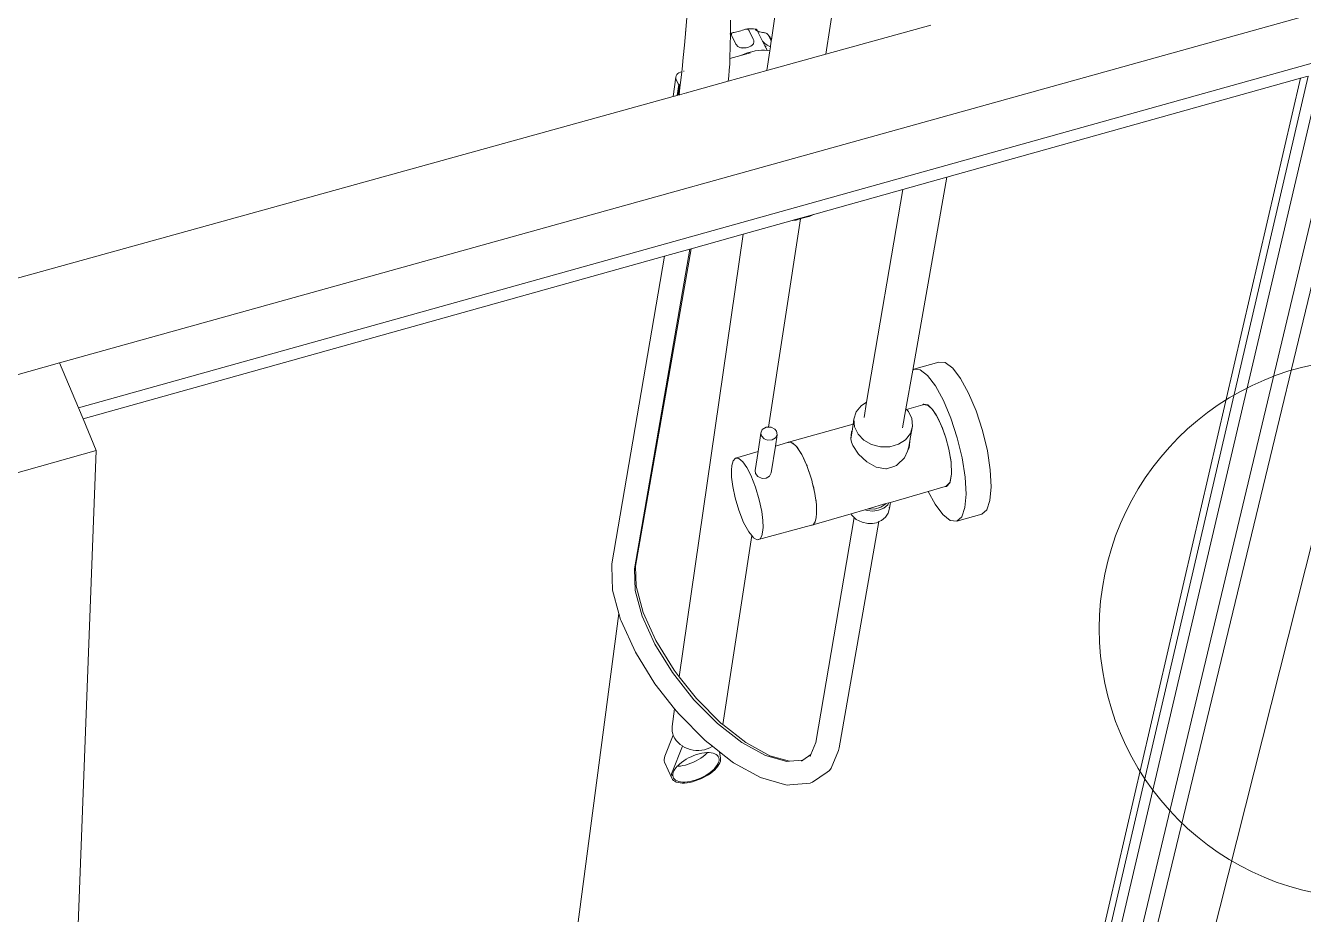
# Model space of a CAD drawing. Header units: millimetres. Extents: x 1634676 to 2568129, y -408635 to -190573.
# Drawn here: x 2503607 to 2505952, y -332541 to -330909 of the extents above; entities that cross this region are included whole.
import ezdxf

# ---------------------------------------------------------------- set-up
doc = ezdxf.new("R2010")
doc.units = ezdxf.units.MM
doc.header["$MEASUREMENT"] = 0
doc.layers.add('thin', color=250, linetype='Continuous', lineweight=5)

msp = doc.modelspace()

# ---------------------------------------------------------------- linework, layer by layer
at = {"layer": 'thin'}
for p, q in [((2505075.9, -330961.8), (2505193, -330199.8)), ((2505077.8, -330230.8), (2504976, -330935.5)), ((2503669.9, -331528.4), (2506231.1, -330814.7)), ((2505527.9, -333601.5), (2506231.1, -330814.7)), ((2504821.2, -330887.2), (2504819.2, -330916.7)), ((2504901.3, -330899.4), (2504901.2, -330921.1)), ((2504819.2, -330916.7), (2504816.6, -330945.4)), ((2504818.7, -330922.9), (2504819.8, -330909.7)), ((2504819.2, -330916.7), (2504818.7, -330922.9)), ((2504819.8, -330909.7), (2504819.2, -330916.7)), ((2504901.1, -330923.9), (2504899.6, -330924.6)), ((2504900.6, -330946.8), (2504901.1, -330923.9)), ((2504901.1, -330923.9), (2504901.2, -330921.1)), ((2504903.9, -330922.7), (2504901.1, -330923.9)), ((2504902.8, -330923.7), (2504902.7, -330924.5)), ((2504903.3, -330923.1), (2504902.8, -330923.7)), ((2504903.9, -330922.7), (2504903.3, -330923.1)), ((2504904.9, -330922.3), (2504903.9, -330922.7)), ((2504906, -330922.1), (2504904.9, -330922.3)), ((2504908, -330921.7), (2504906, -330922.1)), ((2504910.2, -330921.2), (2504908, -330921.7)), ((2504912.6, -330920.7), (2504910.2, -330921.2)), ((2504915, -330920), (2504912.6, -330920.7)), ((2504917.6, -330919.3), (2504915, -330920)), ((2504920.2, -330918.5), (2504917.6, -330919.3)), ((2504922.9, -330917.6), (2504920.2, -330918.5)), ((2504925.5, -330916.7), (2504922.9, -330917.6)), ((2504927.2, -330916.2), (2504925.5, -330916.7)), ((2504928.8, -330915.8), (2504927.2, -330916.2)), ((2504932.4, -330915.4), (2504928.8, -330915.8)), ((2504930.2, -330915.7), (2504928.8, -330915.8)), ((2504931.6, -330915.8), (2504930.2, -330915.7)), ((2504932.8, -330916.2), (2504931.6, -330915.8)), ((2504932.4, -330915.4), (2504937.8, -330915.1)), ((2504933.9, -330916.9), (2504932.8, -330916.2)), ((2504934.8, -330917.9), (2504933.9, -330916.9)), ((2504935.5, -330919), (2504934.8, -330917.9)), ((2504942.8, -330934.3), (2504935.5, -330919)), ((2504937.8, -330915.1), (2504943, -330915.2)), ((2504947.4, -330915.6), (2504943, -330915.2)), ((2504947, -330916.1), (2504947.1, -330915.7)), ((2504947.1, -330916.6), (2504947, -330916.1)), ((2504947.1, -330915.7), (2504947.4, -330915.6)), ((2504947.1, -330916.6), (2504947.3, -330916.8)), ((2504947.3, -330916.8), (2504947.3, -330916.8)), ((2504947.4, -330915.6), (2504947.8, -330915.7)), ((2504947.7, -330917.8), (2504948.2, -330918.8)), ((2504947.8, -330915.7), (2504948.4, -330916.1)), ((2504948.5, -330918.3), (2504948, -330917.8)), ((2504948.4, -330916.1), (2504949.1, -330916.8)), ((2504949.4, -330918.9), (2504948.5, -330918.3)), ((2504949.1, -330916.8), (2504949.7, -330917.7)), ((2504949.7, -330917.7), (2504950.4, -330918.9)), ((2504950.4, -330918.9), (2504950.7, -330919.5)), ((2504951.1, -330919.7), (2504950.7, -330919.5)), ((2504950.7, -330919.5), (2504957.6, -330934.2)), ((2504952.8, -330920.4), (2504951.1, -330919.7)), ((2504954.9, -330920.9), (2504952.8, -330920.4)), ((2504957.1, -330921.3), (2504954.9, -330920.9)), ((2504959.6, -330921.7), (2504957.1, -330921.3)), ((2504961.4, -330921.9), (2504959.6, -330921.7)), ((2504963.1, -330922.3), (2504961.4, -330921.9)), ((2504964.8, -330922.7), (2504963.1, -330922.3)), ((2504966.3, -330923.3), (2504964.8, -330922.7)), ((2504967.7, -330924), (2504966.3, -330923.3)), ((2505075.9, -330961.8), (2505268.4, -330908.5)), ((2504816.6, -330945.4), (2504814.4, -330967.7)), ((2504900.6, -330946.8), (2504899.9, -330969.2)), ((2504902.7, -330924.5), (2504902.8, -330925.5)), ((2504902.8, -330925.5), (2504903.1, -330926.6)), ((2504903.1, -330926.6), (2504903.6, -330927.8)), ((2504903.6, -330927.8), (2504910.9, -330943.1)), ((2504910.9, -330943.1), (2504912.4, -330945.4)), ((2504912.4, -330945.4), (2504913.3, -330946.4)), ((2504913.3, -330946.4), (2504914.4, -330947.4)), ((2504914.4, -330947.4), (2504915.6, -330948.2)), ((2504935.5, -330948.2), (2504938.2, -330946.9)), ((2504938.2, -330946.9), (2504940.5, -330945.4)), ((2504940.5, -330945.4), (2504941.4, -330944.6)), ((2504941.4, -330944.6), (2504942.2, -330943.6)), ((2504942.2, -330943.6), (2504942.9, -330942.6)), ((2504942.8, -330934.3), (2504943.6, -330936.8)), ((2504942.9, -330942.6), (2504943.4, -330941.5)), ((2504943.4, -330941.5), (2504943.7, -330940.4)), ((2504943.6, -330936.8), (2504943.8, -330939.2)), ((2504943.7, -330940.4), (2504943.8, -330939.2)), ((2504957.6, -330934.2), (2504958.3, -330935.4)), ((2504958.3, -330935.4), (2504959.1, -330936.7)), ((2504958.3, -330935.4), (2504964.1, -330946.5)), ((2504959.1, -330936.7), (2504960, -330937.9)), ((2504960, -330937.9), (2504960.9, -330939.1)), ((2504960.9, -330939.1), (2504962, -330940.2)), ((2504962, -330940.2), (2504963.2, -330941.4)), ((2504963.2, -330941.4), (2504964.4, -330942.4)), ((2504964.6, -330946.8), (2504964.1, -330946.5)), ((2504964.1, -330946.5), (2504968.5, -330954.8)), ((2504964.4, -330942.4), (2504965.6, -330943.4)), ((2504965.1, -330947.1), (2504964.6, -330946.8)), ((2504965.9, -330947.4), (2504965.2, -330946.5)), ((2504965.6, -330943.4), (2504968.2, -330945.2)), ((2504966.2, -330947.7), (2504965.6, -330947.4)), ((2504966.1, -330947.6), (2504965.9, -330947.4)), ((2504969, -330925), (2504967.7, -330924)), ((2504968.2, -330945.2), (2504970.6, -330946.6)), ((2504970, -330926.1), (2504969, -330925)), ((2504970.8, -330927.3), (2504970, -330926.1)), ((2504970, -330926.1), (2504971, -330927.2)), ((2504970.6, -330946.6), (2504973, -330947.8)), ((2504973.5, -330933.1), (2504970.8, -330927.3)), ((2504973.1, -330930), (2504971, -330927.2)), ((2504973, -330932.7), (2504973.5, -330933.1)), ((2504973.1, -330930), (2504974.6, -330932.5)), ((2504975.7, -330937.6), (2504973.5, -330933.1)), ((2504974.4, -330946.1), (2504974.1, -330948.3)), ((2504974.2, -330946), (2504974.4, -330946.1)), ((2504975.7, -330937.6), (2504974.4, -330946.1)), ((2504976, -330935.5), (2504974.6, -330932.5)), ((2504974.9, -330934.3), (2504975, -330934.3)), ((2504975, -330934.3), (2504975.7, -330935.5)), ((2504975.7, -330935.5), (2504975.9, -330935.9)), ((2504975.9, -330935.9), (2504975.7, -330937.6)), ((2504976, -330935.5), (2504975.9, -330935.9)), ((2506072.8, -330948.5), (2503704.4, -331610.7)), ((2504814.4, -330967.7), (2504812.1, -330989.1)), ((2504899.8, -330969.5), (2504899.5, -330980)), ((2504899.8, -330969.5), (2504919.8, -330964)), ((2504899.9, -330969.2), (2504899.8, -330969.5)), ((2504915.6, -330948.2), (2504917, -330948.8)), ((2504917, -330948.8), (2504918.4, -330949.4)), ((2504918.4, -330949.4), (2504919.9, -330949.8)), ((2504919.8, -330964), (2504937.4, -330959.2)), ((2504919.8, -330964), (2504921.2, -330963.4)), ((2504919.9, -330949.8), (2504921.4, -330950.1)), ((2504921.2, -330963.4), (2504927.4, -330960.9)), ((2504922.9, -330950.4), (2504921.4, -330950.1)), ((2504921.4, -330950.1), (2504923, -330950.3)), ((2504923.1, -330950.4), (2504922.9, -330950.4)), ((2504923, -330950.3), (2504926.3, -330950.2)), ((2504926.3, -330950.2), (2504929.5, -330949.8)), ((2504927.4, -330960.9), (2504933.6, -330958.8)), ((2504929.5, -330949.8), (2504932.6, -330949.1)), ((2504932.6, -330949.1), (2504935.5, -330948.2)), ((2504933.6, -330958.8), (2504939.9, -330957.1)), ((2504939.9, -330957.1), (2504946, -330955.8)), ((2504946, -330955.8), (2504952, -330954.9)), ((2504952, -330954.9), (2504957.8, -330954.4)), ((2504957.8, -330954.4), (2504963.3, -330954.4)), ((2504963.3, -330954.4), (2504968.5, -330954.8)), ((2504966.7, -330950.2), (2504967.6, -330952.2)), ((2504973.1, -330955.6), (2504967.9, -330991.7)), ((2504967.9, -330991.7), (2505075.9, -330961.8)), ((2504968.5, -330954.8), (2504973.1, -330955.6)), ((2504973, -330947.8), (2504974.1, -330948.3)), ((2504974.1, -330948.3), (2504973.1, -330955.6)), ((2505416.6, -333667.1), (2506072.8, -330948.5)), ((2504809.1, -330994.6), (2504811.5, -330994)), ((2504811.5, -330994), (2504809.8, -331009.5)), ((2504812.1, -330989.1), (2504811.5, -330994)), ((2504815, -330993), (2504816, -330992.7)), ((2504896.9, -331011.4), (2504967.9, -330991.7)), ((2504898.8, -330990.8), (2504897.9, -331001.8)), ((2504899.5, -330980), (2504898.8, -330990.8)), ((2505388.6, -333685), (2506033.6, -330981.6)), ((2504800.6, -331003.6), (2504795.9, -331039.4)), ((2504800.6, -331003.6), (2504801.1, -331001.2)), ((2504800.7, -331006), (2504800.6, -331003.6)), ((2504801.4, -331008.4), (2504800.7, -331006)), ((2504801.1, -331001.2), (2504802.4, -330999)), ((2504805.1, -331016.2), (2504801.4, -331008.4)), ((2504802.4, -330999), (2504804.2, -330997.2)), ((2504803.3, -331037.3), (2504805.9, -331017.2)), ((2504804.2, -330997.2), (2504806.4, -330995.7)), ((2504805.9, -331017.2), (2504805.1, -331016.2)), ((2504807.1, -331017.9), (2504805.9, -331017.2)), ((2504806.4, -330995.7), (2504809.1, -330994.6)), ((2504808.8, -331018), (2504809.8, -331009.5)), ((2504820.3, -331032.6), (2504896.9, -331011.4)), ((2504897.9, -331001.8), (2504896.9, -331011.4)), ((2505946.8, -331005.9), (2505298, -331187.4)), ((2505313.8, -333741.5), (2505946.8, -331005.9)), ((2505326.4, -333730.9), (2505961.2, -331001.9)), ((2505347.5, -333713.1), (2505985.1, -330995.2)), ((2505961.2, -331001.9), (2505946.8, -331005.9)), ((2503461.6, -331408.8), (2504795.9, -331039.4)), ((2504795.9, -331039.4), (2504803.3, -331037.3)), ((2504803.3, -331037.3), (2504804.6, -331036.9)), ((2504807.1, -331017.9), (2504804.6, -331036.9)), ((2504804.6, -331036.9), (2504806.1, -331036.5)), ((2504806.1, -331036.5), (2504808.5, -331018.1)), ((2504806.1, -331036.5), (2504806.5, -331036.4)), ((2504807.6, -331028.8), (2504806.5, -331036.4)), ((2504806.5, -331036.4), (2504807.5, -331036.2)), ((2504808.5, -331018.1), (2504807.1, -331017.9)), ((2504807.7, -331034.2), (2504807.5, -331036.2)), ((2504807.5, -331036.2), (2504807.7, -331036.1)), ((2504807.6, -331028.8), (2504808.8, -331018)), ((2504807.7, -331036.1), (2504820.3, -331032.6)), ((2504807.8, -331035.9), (2504807.7, -331036.1)), ((2504808.8, -331018), (2504808.5, -331018.1)), ((2504820.6, -331032.3), (2504820.3, -331032.6)), ((2505298, -331187.4), (2505217.2, -331210.1)), ((2505235.4, -331541.8), (2505298, -331187.4)), ((2505217.2, -331210.1), (2505047.4, -331257.6)), ((2505150.8, -331600.5), (2505217.2, -331210.1)), ((2505014.2, -331266.8), (2504924.5, -331292)), ((2504970.7, -331646.1), (2505029.5, -331263.7)), ((2505017.8, -331265.8), (2505014.2, -331266.8)), ((2505014.2, -331266.8), (2505015, -331266.8)), ((2505020.5, -331266.2), (2505015, -331266.8)), ((2505029.7, -331262.5), (2505017.8, -331265.8)), ((2505018.6, -331266.1), (2505017.8, -331265.8)), ((2505020, -331266.2), (2505018.6, -331266.1)), ((2505021.5, -331266.1), (2505020, -331266.2)), ((2505020.5, -331266.2), (2505021.5, -331266.1)), ((2505023.1, -331265.8), (2505021.5, -331266.1)), ((2505024.7, -331265.3), (2505023.1, -331265.8)), ((2505027.3, -331264.4), (2505024.7, -331265.3)), ((2505029.5, -331263.7), (2505027.3, -331264.4)), ((2505029.5, -331263.7), (2505029.7, -331262.5)), ((2505030, -331263.5), (2505029.5, -331263.7)), ((2505047.4, -331257.6), (2505029.7, -331262.5)), ((2505032.6, -331262.7), (2505030, -331263.5)), ((2505035.2, -331262), (2505032.6, -331262.7)), ((2505037.6, -331261.3), (2505035.2, -331262)), ((2505040, -331260.7), (2505037.6, -331261.3)), ((2505042.2, -331260.2), (2505040, -331260.7)), ((2505044.2, -331259.8), (2505042.2, -331260.2)), ((2505045.4, -331259.5), (2505044.2, -331259.8)), ((2505046.3, -331259.1), (2505045.4, -331259.5)), ((2505049.9, -331257.6), (2505046.3, -331259.1)), ((2505047, -331258.7), (2505046.3, -331259.1)), ((2505047.4, -331258), (2505047, -331258.7)), ((2505047.4, -331257.6), (2505047.4, -331258)), ((2505049.9, -331257.6), (2505053.6, -331255.8)), ((2504924.5, -331292), (2504807.1, -332104.4)), ((2504924.5, -331292), (2504828.9, -331318.7)), ((2504826.4, -331319.4), (2504725.1, -331906.2)), ((2504726.6, -331901.4), (2504828.9, -331318.7)), ((2504826.4, -331319.4), (2504779.8, -331332.4)), ((2504828.9, -331318.7), (2504826.4, -331319.4)), ((2504779.8, -331332.4), (2503713, -331631)), ((2504683.2, -331897), (2504779.8, -331332.4)), ((2503527.5, -331568), (2503669.9, -331528.3)), ((2503669.9, -331528.4), (2503669.9, -331528.3)), ((2503704.4, -331610.7), (2503669.9, -331528.4)), ((2505283.3, -331526.9), (2505237.3, -331539.9)), ((2505295, -331527.8), (2505283.3, -331526.9)), ((2505308.7, -331538.2), (2505295, -331527.8)), ((2505222.9, -331612.4), (2505235.4, -331541.8)), ((2505235.4, -331541.8), (2505237.3, -331539.9)), ((2505237.3, -331539.9), (2505249, -331540.8)), ((2505249, -331540.8), (2505262.6, -331551.3)), ((2505262.6, -331551.3), (2505277.1, -331570.3)), ((2505323.3, -331557.2), (2505308.7, -331538.2)), ((2505277.1, -331570.3), (2505291.8, -331597.1)), ((2505338, -331584), (2505323.3, -331557.2)), ((2505140.7, -331607), (2505150.8, -331600.5)), ((2505146.1, -331628.7), (2505150.8, -331600.5)), ((2505253.7, -331605.5), (2505255.1, -331603.9)), ((2505255.1, -331603.9), (2505255.8, -331604.9)), ((2505255.1, -331603.9), (2505263, -331605.5)), ((2505291.8, -331597.1), (2505305.4, -331629.7)), ((2505351.7, -331616.5), (2505338, -331584)), ((2503713, -331631), (2503704.4, -331610.7)), ((2505127.6, -331631.7), (2505131.7, -331618.3)), ((2505131.7, -331618.3), (2505140.7, -331607)), ((2505216.7, -331647.6), (2505222.9, -331612.4)), ((2505222.9, -331612.4), (2505224.1, -331613.7)), ((2505253.7, -331605.5), (2505224.1, -331613.7)), ((2505224.1, -331613.7), (2505227.6, -331617.3)), ((2505227.6, -331617.3), (2505234, -331630.5)), ((2505255.8, -331604.9), (2505253.7, -331605.5)), ((2505255.8, -331604.9), (2505263.7, -331606.5)), ((2505263, -331605.5), (2505263.7, -331606.5)), ((2505263, -331605.5), (2505271.1, -331613.1)), ((2505263.7, -331606.5), (2505271.7, -331614)), ((2505271.1, -331613.1), (2505271.7, -331614)), ((2505271.1, -331613.1), (2505278.4, -331623.8)), ((2505278.6, -331624.2), (2505271.7, -331614)), ((2505278.6, -331624.2), (2505278.4, -331623.8)), ((2505278.8, -331624.5), (2505278.6, -331624.2)), ((2505278.6, -331624.2), (2505284.7, -331635.7)), ((2505284.7, -331635.7), (2505278.8, -331624.5)), ((2505363.4, -331652.7), (2505351.7, -331616.5)), ((2503737.3, -331689), (2503713, -331631)), ((2504958.9, -331650.8), (2504956.7, -331657)), ((2504966.2, -331646.1), (2504958.9, -331650.8)), ((2504970.7, -331646.1), (2504966.2, -331646.1)), ((2504975.7, -331646.1), (2504970.7, -331646.1)), ((2504982.5, -331649.7), (2504975.7, -331646.1)), ((2504985.7, -331653.9), (2504982.5, -331649.7)), ((2505126.1, -331640.8), (2505007.7, -331673.6)), ((2505126.1, -331640.8), (2505124.1, -331653.5)), ((2505127.6, -331631.7), (2505126.1, -331640.8)), ((2505128.7, -331645.7), (2505127.6, -331631.7)), ((2505135, -331659), (2505128.7, -331645.7)), ((2505235.2, -331644.6), (2505230.9, -331666.9)), ((2505235.2, -331644.6), (2505231, -331658)), ((2505234, -331630.5), (2505235.2, -331644.6)), ((2505290.3, -331648.6), (2505284.7, -331635.7)), ((2505284.7, -331635.7), (2505290.1, -331648.3)), ((2505290.3, -331648.6), (2505290.1, -331648.3)), ((2505290.1, -331648.3), (2505296.1, -331665.6)), ((2505296.3, -331665.7), (2505290.3, -331648.6)), ((2505305.4, -331629.7), (2505317.2, -331665.8)), ((2504956.7, -331657), (2504951.5, -331690.9)), ((2504956.7, -331657), (2504957.7, -331661.9)), ((2504962.6, -331667.4), (2504957.7, -331661.9)), ((2504969.1, -331670), (2504962.6, -331667.4)), ((2504977.2, -331669.7), (2504969.1, -331670)), ((2504983.7, -331665.9), (2504977.2, -331669.7)), ((2504983.3, -331681.3), (2504986.5, -331660.6)), ((2504986.5, -331660.6), (2504983.7, -331665.9)), ((2504985.7, -331653.9), (2504986.5, -331660.6)), ((2505007.1, -331674.4), (2505007.7, -331673.6)), ((2505009.3, -331674), (2505007.1, -331674.4)), ((2505007.7, -331673.6), (2505009.3, -331674)), ((2505011.8, -331673.6), (2505009.3, -331674)), ((2505013.8, -331675), (2505011.8, -331673.6)), ((2505121.7, -331667.7), (2505122.9, -331655)), ((2505121.8, -331667.9), (2505121.7, -331667.7)), ((2505124.1, -331653.5), (2505121.8, -331667.9)), ((2505123.1, -331673.8), (2505121.8, -331667.9)), ((2505122.9, -331655), (2505124.1, -331653.5)), ((2505125.6, -331680), (2505123.1, -331673.8)), ((2505145.6, -331670.1), (2505135, -331659)), ((2505160, -331678.2), (2505145.6, -331670.1)), ((2505222.1, -331669.3), (2505209.2, -331677.7)), ((2505231, -331658), (2505222.1, -331669.3)), ((2505230.9, -331666.9), (2505228, -331682.3)), ((2505230.9, -331666.9), (2505228.9, -331684.3)), ((2505296.1, -331665.6), (2505301.8, -331686.9)), ((2505296.1, -331665.6), (2505296.3, -331665.7)), ((2505301.9, -331686.7), (2505296.3, -331665.7)), ((2505317.2, -331665.8), (2505326, -331702.7)), ((2505372.3, -331689.6), (2505363.4, -331652.7)), ((2500893, -332486.8), (2503737.3, -331689)), ((2503737.3, -331689), (2503690.1, -332931.6)), ((2504951.5, -331690.9), (2504910.1, -331703.3)), ((2504951.5, -331690.9), (2504946.1, -331725.6)), ((2504975.8, -331730), (2504983.3, -331681.3)), ((2505005.8, -331674.6), (2504983.3, -331681.3)), ((2505007.1, -331674.4), (2505005.8, -331674.6)), ((2505013.8, -331675), (2505015.3, -331675.4)), ((2505018.1, -331678.1), (2505013.8, -331675)), ((2505015.3, -331675.4), (2505018.1, -331678.1)), ((2505020.4, -331679.8), (2505018.1, -331678.1)), ((2505021.8, -331681.7), (2505020.4, -331679.8)), ((2505021.8, -331681.7), (2505023.2, -331683.2)), ((2505030.6, -331694.4), (2505021.8, -331681.7)), ((2505023.2, -331683.2), (2505030.3, -331693.9)), ((2505030.3, -331693.9), (2505030.6, -331694.4)), ((2505030.9, -331694.8), (2505030.6, -331694.4)), ((2505031.7, -331696.5), (2505030.9, -331694.8)), ((2505031.7, -331696.5), (2505036.3, -331705.4)), ((2505040.6, -331715.7), (2505031.7, -331696.5)), ((2505136.1, -331696.1), (2505125.6, -331680)), ((2505150.9, -331710.1), (2505136.1, -331696.1)), ((2505176.5, -331682.4), (2505160, -331678.2)), ((2505193.5, -331682.2), (2505176.5, -331682.4)), ((2505209.2, -331677.7), (2505193.5, -331682.2)), ((2505225.9, -331690.5), (2505220.2, -331702.4)), ((2505225.9, -331690.5), (2505228, -331682.3)), ((2505228.9, -331684.3), (2505225.9, -331690.5)), ((2505301.8, -331686.9), (2505301.9, -331686.7)), ((2505301.8, -331686.9), (2505305.8, -331710.5)), ((2505305.8, -331709.9), (2505301.9, -331686.7)), ((2505377.7, -331724.8), (2505372.3, -331689.6)), ((2504903.4, -331716.7), (2504902.7, -331725.5)), ((2504903.4, -331716.7), (2504905.8, -331707.8)), ((2504905.8, -331707.8), (2504910.1, -331703.3)), ((2504910.1, -331703.3), (2504916.2, -331703.7)), ((2504916.2, -331703.7), (2504923.4, -331709.7)), ((2504923.4, -331709.7), (2504931, -331720.5)), ((2504931, -331720.5), (2504938.2, -331734.2)), ((2505036.3, -331705.4), (2505040.6, -331715.7)), ((2505041.4, -331717.4), (2505040.6, -331715.7)), ((2505041.7, -331718.2), (2505041.4, -331717.4)), ((2505041.7, -331718.2), (2505041.9, -331718.7)), ((2505049, -331740.1), (2505041.7, -331718.2)), ((2505041.9, -331718.7), (2505048, -331736.2)), ((2505168.2, -331719.9), (2505150.9, -331710.1)), ((2505186.3, -331722.8), (2505168.2, -331719.9)), ((2505202.4, -331717.8), (2505189.1, -331722.3)), ((2505202.4, -331717.8), (2505207, -331715.5)), ((2505205.9, -331716.6), (2505202.4, -331717.8)), ((2505207, -331715.5), (2505205.9, -331716.6)), ((2505220.2, -331702.4), (2505207, -331715.5)), ((2505305.8, -331710.5), (2505305.8, -331709.9)), ((2505306.7, -331731.7), (2505305.8, -331709.9)), ((2505305.8, -331710.5), (2505306.7, -331731.8)), ((2505326, -331702.7), (2505331.5, -331738)), ((2504902.7, -331725.5), (2504903.1, -331738.1)), ((2504903.1, -331738.1), (2504905.1, -331754.9)), ((2504947.1, -331756.5), (2504938.2, -331734.2)), ((2504947.1, -331731.6), (2504946.1, -331725.6)), ((2504951.4, -331737), (2504947.1, -331731.6)), ((2504958.8, -331740.3), (2504951.4, -331737)), ((2504966.5, -331740), (2504958.8, -331740.3)), ((2504972.7, -331736), (2504966.5, -331740)), ((2504975.8, -331730), (2504972.7, -331736)), ((2505048, -331736.2), (2505049, -331740.1)), ((2505050.1, -331743.5), (2505049, -331740.1)), ((2505051.7, -331750.1), (2505050.1, -331743.5)), ((2505186.3, -331722.8), (2505189.1, -331722.3)), ((2505187.3, -331723), (2505186.3, -331722.8)), ((2505189.1, -331722.3), (2505187.3, -331723)), ((2505306.7, -331732.6), (2505303.7, -331748.5)), ((2505303.8, -331747.4), (2505306.7, -331731.8)), ((2505306.7, -331731.7), (2505306.7, -331732.6)), ((2505306.7, -331731.8), (2505306.7, -331731.7)), ((2505306.7, -331731.8), (2505306.7, -331732.6)), ((2505331.5, -331738), (2505333.2, -331769.1)), ((2505379.3, -331755.9), (2505377.7, -331724.8)), ((2504905.1, -331754.9), (2504909.5, -331775.8)), ((2504953.9, -331779.9), (2504947.1, -331756.5)), ((2505051.7, -331750.1), (2505053.7, -331757.7)), ((2505054.5, -331762.3), (2505051.7, -331750.1)), ((2505053.7, -331757.7), (2505054.5, -331762.3)), ((2505055.8, -331768), (2505054.5, -331762.3)), ((2505057, -331776.5), (2505055.8, -331768)), ((2505194.4, -331784.3), (2505263.7, -331764.1)), ((2505263.7, -331764.1), (2505295.1, -331754.9)), ((2505276.3, -331787.4), (2505263.7, -331764.1)), ((2505295.1, -331754.9), (2505297.6, -331754.1)), ((2505297.4, -331755.4), (2505295.1, -331754.9)), ((2505303.7, -331748.5), (2505297.4, -331755.4)), ((2505297.6, -331754.1), (2505297.4, -331755.4)), ((2505297.6, -331754.1), (2505303.8, -331747.4)), ((2505303.7, -331748.5), (2505303.8, -331747.4)), ((2505377.1, -331780.8), (2505379.3, -331755.9)), ((2504909.5, -331775.8), (2504916.3, -331798.9)), ((2504958.3, -331800.9), (2504953.9, -331779.9)), ((2505057, -331776.5), (2505057.9, -331781.5)), ((2505058, -331783.7), (2505057, -331776.5)), ((2505057.9, -331781.5), (2505058, -331783.7)), ((2505058.6, -331788), (2505058, -331783.7)), ((2505059.1, -331802.7), (2505058.6, -331788)), ((2505153.4, -331796.3), (2505186.2, -331786.7)), ((2505186, -331787.1), (2505177.1, -331793.4)), ((2505189.6, -331788.6), (2505182.2, -331794.7)), ((2505186.2, -331786.7), (2505186, -331787.1)), ((2505186.2, -331786.7), (2505191.8, -331785.1)), ((2505191.8, -331785.1), (2505189.6, -331788.6)), ((2505191.8, -331785.1), (2505194.4, -331784.3)), ((2505194.4, -331784.3), (2505192.5, -331795.2)), ((2505290.7, -331806.6), (2505276.3, -331787.4)), ((2505333.2, -331769.1), (2505331.1, -331794)), ((2505371.2, -331797.9), (2505377.1, -331780.8)), ((2504916.3, -331798.9), (2504925, -331821.1)), ((2504960.3, -331817.8), (2504958.3, -331800.9)), ((2505050.5, -331826.4), (2505122.2, -331805.5)), ((2505056.5, -331819.4), (2505058.3, -331812.8)), ((2505128, -331812), (2505057.4, -332225)), ((2505058.3, -331812.8), (2505059, -331803.9)), ((2505059, -331803.5), (2505059.1, -331802.7)), ((2505059, -331803.5), (2505059.1, -331803.7)), ((2505059.1, -331803.7), (2505059, -331803.9)), ((2505122.2, -331805.5), (2505147.5, -331798.1)), ((2505122.9, -331807.1), (2505122.2, -331805.5)), ((2505128, -331812), (2505122.9, -331807.1)), ((2505131.8, -331815.6), (2505128, -331812)), ((2505147.5, -331798.1), (2505153.4, -331796.3)), ((2505151.7, -331799.5), (2505147.5, -331798.1)), ((2505162.3, -331800.4), (2505151.7, -331799.5)), ((2505153.5, -331796.4), (2505153.4, -331796.3)), ((2505165.5, -331796.7), (2505153.5, -331796.4)), ((2505172.8, -331798.8), (2505162.3, -331800.4)), ((2505177.1, -331793.4), (2505165.5, -331796.7)), ((2505182.2, -331794.7), (2505172.8, -331798.8)), ((2505178.2, -331817.6), (2505185.5, -331811.5)), ((2505185.5, -331811.5), (2505190.4, -331803.9)), ((2505190.4, -331803.9), (2505192.5, -331795.2)), ((2505192.4, -331793.8), (2505192.3, -331793.3)), ((2505304.3, -331817.6), (2505290.7, -331806.6)), ((2505361.9, -331806), (2505316, -331819.1)), ((2505325.2, -331811.1), (2505316, -331819.1)), ((2505331.1, -331794), (2505325.2, -331811.1)), ((2505361.9, -331806), (2505371.2, -331797.9)), ((2504925, -331821.1), (2504934.5, -331838.6)), ((2504950.2, -331852.9), (2505049.8, -331826.3)), ((2504959.9, -331839.3), (2504960.7, -331830.4)), ((2504960.7, -331830.4), (2504960.3, -331817.8)), ((2505049.8, -331826.3), (2505050.9, -331826)), ((2505050.5, -331826.4), (2505049.8, -331826.3)), ((2505050.9, -331826), (2505050.5, -331826.4)), ((2505050.9, -331826), (2505052.4, -331825.6)), ((2505052.4, -331825.6), (2505056.2, -331820.3)), ((2505056.2, -331820.3), (2505056.4, -331819.7)), ((2505056.5, -331819.4), (2505056.4, -331819.6)), ((2505056.4, -331819.7), (2505056.5, -331819.4)), ((2505056.4, -331819.6), (2505056.4, -331819.7)), ((2505173.4, -331819.7), (2505100.4, -332235)), ((2505142.3, -331820.9), (2505131.8, -331815.6)), ((2505152.7, -331823.1), (2505142.3, -331820.9)), ((2505161.6, -331823), (2505152.7, -331823.1)), ((2505168.8, -331821.6), (2505161.6, -331823)), ((2505168.8, -331821.6), (2505173.4, -331819.7)), ((2505173.4, -331819.7), (2505178.2, -331817.6)), ((2505316, -331819.1), (2505304.3, -331817.6)), ((2504886.8, -332192.3), (2504940.1, -331845.4)), ((2504934.5, -331838.6), (2504940.1, -331845.4)), ((2504940.1, -331845.4), (2504943.3, -331849.2)), ((2504943.3, -331849.2), (2504950.2, -331852.9)), ((2504950.2, -331852.9), (2504955.2, -331851.1)), ((2504955.2, -331851.1), (2504958.2, -331846)), ((2504958.2, -331846), (2504959.9, -331839.3)), ((2504683.3, -331901.6), (2504683.2, -331897)), ((2504684.7, -331945.6), (2504683.3, -331901.6)), ((2504726.2, -331946.1), (2504725.1, -331906.2)), ((2504726.5, -331901.7), (2504726.6, -331901.4)), ((2504727.6, -331937.9), (2504726.6, -331901.4)), ((2504696.2, -331988.1), (2504684.7, -331945.6)), ((2504738.9, -331993.3), (2504726.2, -331946.1)), ((2504740.6, -331986.3), (2504727.6, -331937.9)), ((2504607, -332663), (2504696.2, -331988.1)), ((2504699.2, -331999.2), (2504696.2, -331988.1)), ((2504700.4, -332002), (2504699.2, -331999.2)), ((2504726.4, -332059.3), (2504700.4, -332002)), ((2504762.1, -332044.7), (2504738.9, -331993.3)), ((2504763.7, -332037.6), (2504740.6, -331986.3)), ((2504740.6, -331986.5), (2504740.6, -331986.3)), ((2504794.4, -332096.9), (2504762.1, -332044.7)), ((2504797.5, -332092.4), (2504763.7, -332037.6)), ((2504762.3, -332117.4), (2504726.4, -332059.3)), ((2504807.1, -332104.4), (2504797.5, -332092.4)), ((2504798.5, -332163.3), (2504762.3, -332117.4)), ((2504833.5, -332146.5), (2504794.4, -332096.9)), ((2504838.5, -332144.3), (2504807.1, -332104.4)), ((2504798.5, -332163.3), (2504793.9, -332195.7)), ((2504805.9, -332172.7), (2504798.5, -332163.3)), ((2504876.9, -332190.2), (2504833.5, -332146.5)), ((2504884.1, -332190.1), (2504838.5, -332144.3)), ((2504854.3, -332221.4), (2504805.9, -332172.7)), ((2504921.8, -332225.1), (2504876.9, -332190.2)), ((2504886.8, -332192.3), (2504884.1, -332190.1)), ((2504796.1, -332211.8), (2504780.6, -332250.2)), ((2504793.9, -332195.7), (2504793.7, -332200.1)), ((2504793.7, -332200.1), (2504794.1, -332204.6)), ((2504794.1, -332204.6), (2504795.1, -332209)), ((2504795.1, -332209), (2504796.1, -332211.8)), ((2504796.1, -332211.8), (2504796.7, -332213.4)), ((2504796.7, -332213.4), (2504798.9, -332217.5)), ((2504886.8, -332192.3), (2504886.8, -332192.3)), ((2504929, -332225.1), (2504886.8, -332192.3)), ((2504793.7, -332279.4), (2504813.1, -332231.6)), ((2504798.9, -332217.5), (2504801.6, -332221.5)), ((2504801.6, -332221.5), (2504804.9, -332225.1)), ((2504804.9, -332225.1), (2504808.6, -332228.5)), ((2504808.6, -332228.5), (2504812.7, -332231.4)), ((2504812.7, -332231.4), (2504813.1, -332231.6)), ((2504813.1, -332231.6), (2504817.2, -332234)), ((2504817.2, -332234), (2504822, -332236.1)), ((2504822, -332236.1), (2504827, -332237.7)), ((2504853.2, -332238.3), (2504858.2, -332236.9)), ((2504868, -332232.1), (2504854.3, -332221.4)), ((2504858.2, -332236.9), (2504862.9, -332234.9)), ((2504862.9, -332234.9), (2504867.2, -332232.6)), ((2504867.2, -332232.6), (2504868, -332232.1)), ((2504881, -332242.2), (2504868, -332232.1)), ((2504965.2, -332248.9), (2504921.8, -332225.1)), ((2504929, -332225.1), (2504928.7, -332224.9)), ((2504973.4, -332249.4), (2504929, -332225.1)), ((2505057.4, -332225), (2505048.3, -332247.3)), ((2505057.4, -332225), (2505057.1, -332226.4)), ((2505098.9, -332239.7), (2505100.4, -332235)), ((2504779.7, -332253.3), (2504779.2, -332256.1)), ((2504779.2, -332256.1), (2504779.4, -332258.9)), ((2504779.4, -332258.9), (2504780.1, -332261.3)), ((2504780.6, -332250.2), (2504779.7, -332253.3)), ((2504815.2, -332258.7), (2504811.1, -332261.6)), ((2504819.5, -332255.9), (2504815.2, -332258.7)), ((2504824.1, -332253.4), (2504819.5, -332255.9)), ((2504828.9, -332251.1), (2504824.1, -332253.4)), ((2504827, -332237.7), (2504832.2, -332238.9)), ((2504833.8, -332249), (2504828.9, -332251.1)), ((2504832.2, -332238.9), (2504837.5, -332239.5)), ((2504837.9, -332259), (2504833.2, -332261.3)), ((2504838.7, -332247.3), (2504833.8, -332249)), ((2504837.5, -332239.5), (2504842.8, -332239.6)), ((2504842.5, -332256.5), (2504837.9, -332259)), ((2504843.7, -332245.9), (2504838.7, -332247.3)), ((2504846.8, -332253.7), (2504842.5, -332256.5)), ((2504842.8, -332239.6), (2504848.1, -332239.2)), ((2504848.5, -332244.8), (2504843.7, -332245.9)), ((2504850.8, -332250.8), (2504846.8, -332253.7)), ((2504848.1, -332239.2), (2504853.2, -332238.3)), ((2504853.2, -332244), (2504848.5, -332244.8)), ((2504854.5, -332247.8), (2504850.8, -332250.8)), ((2504857.7, -332243.7), (2504853.2, -332244)), ((2504857.8, -332244.7), (2504854.5, -332247.8)), ((2504858.7, -332243.7), (2504857.7, -332243.7)), ((2504858.7, -332243.7), (2504857.8, -332244.7)), ((2504861.9, -332243.6), (2504858.7, -332243.7)), ((2504865.8, -332244), (2504861.9, -332243.6)), ((2504869.3, -332244.7), (2504865.8, -332244)), ((2504872.3, -332245.8), (2504869.3, -332244.7)), ((2504874.9, -332247.2), (2504872.3, -332245.8)), ((2504877, -332248.9), (2504874.9, -332247.2)), ((2504878.6, -332251), (2504877, -332248.9)), ((2504878.6, -332251), (2504878, -332249.8)), ((2504879.6, -332253.2), (2504878.6, -332251)), ((2504879.1, -332261.4), (2504879.9, -332258.5)), ((2504880, -332255.8), (2504879.6, -332253.2)), ((2504879.9, -332258.5), (2504880, -332255.8)), ((2504881, -332242.2), (2504882.7, -332253.6)), ((2504904.3, -332260.4), (2504881, -332242.2)), ((2504882.4, -332259.2), (2504881.4, -332262.2)), ((2504882.8, -332256.3), (2504882.4, -332259.2)), ((2504882.7, -332253.6), (2504882.8, -332256.3)), ((2504904.3, -332260.4), (2504906.7, -332262.2)), ((2505004.3, -332260), (2504965.2, -332248.9)), ((2505009.3, -332259.6), (2504973.4, -332249.4)), ((2505009.3, -332259.6), (2505004.3, -332260)), ((2505033.8, -332257.6), (2505009.3, -332259.6)), ((2505033.8, -332257.6), (2505031.5, -332259.2)), ((2505048.3, -332247.3), (2505033.8, -332257.6)), ((2505048.3, -332247.3), (2505047, -332250.5)), ((2505098.9, -332239.7), (2505085.5, -332272)), ((2504793.2, -332290.4), (2504780.1, -332261.3)), ((2504792.3, -332285.3), (2504792.7, -332282.4)), ((2504792.7, -332282.4), (2504793.7, -332279.4)), ((2504792.9, -332282.2), (2504793, -332282.5)), ((2504795.3, -332283), (2504795.1, -332285.7)), ((2504796, -332280.1), (2504795.3, -332283)), ((2504797.2, -332277.1), (2504796, -332280.1)), ((2504799, -332274), (2504797.2, -332277.1)), ((2504801.3, -332270.8), (2504799, -332274)), ((2504803.3, -332268.7), (2504801.3, -332270.8)), ((2504804.2, -332267.7), (2504803.3, -332268.7)), ((2504804.5, -332268.6), (2504803.3, -332268.7)), ((2504807.4, -332264.6), (2504804.2, -332267.7)), ((2504809, -332268.3), (2504804.5, -332268.6)), ((2504811.1, -332261.6), (2504807.4, -332264.6)), ((2504813.6, -332267.5), (2504809, -332268.3)), ((2504818.5, -332266.5), (2504813.6, -332267.5)), ((2504823.4, -332265), (2504818.5, -332266.5)), ((2504828.3, -332263.3), (2504823.4, -332265)), ((2504833.2, -332261.3), (2504828.3, -332263.3)), ((2504855.5, -332285.5), (2504859.9, -332282.8)), ((2504859.9, -332282.8), (2504863.9, -332279.9)), ((2504864.7, -332281.2), (2504860.5, -332284.2)), ((2504863.9, -332279.9), (2504867.6, -332276.9)), ((2504868.6, -332278.2), (2504864.7, -332281.2)), ((2504867.6, -332276.9), (2504870.9, -332273.8)), ((2504872, -332275), (2504868.6, -332278.2)), ((2504870.9, -332273.8), (2504873.7, -332270.6)), ((2504875.1, -332271.8), (2504872, -332275)), ((2504873.7, -332270.6), (2504876, -332267.5)), ((2504877.7, -332268.6), (2504875.1, -332271.8)), ((2504876, -332267.5), (2504877.9, -332264.4)), ((2504879.8, -332265.4), (2504877.7, -332268.6)), ((2504877.9, -332264.4), (2504879.1, -332261.4)), ((2504881.4, -332262.2), (2504879.8, -332265.4)), ((2504955.9, -332289.3), (2504906.7, -332262.2)), ((2505078.4, -332279.3), (2505051.6, -332298.1)), ((2505078.4, -332279.3), (2505082.5, -332276.2)), ((2505082.5, -332276.2), (2505085.5, -332272)), ((2504792.4, -332288), (2504792.3, -332285.3)), ((2504793.2, -332290.4), (2504792.4, -332288)), ((2504794.4, -332292.7), (2504793.2, -332290.4)), ((2504793.8, -332284.1), (2504794.6, -332286.1)), ((2504796.3, -332294.6), (2504794.4, -332292.7)), ((2504795.1, -332285.7), (2504795.6, -332288.2)), ((2504795.6, -332288.2), (2504796.6, -332290.5)), ((2504798.6, -332296.3), (2504796.3, -332294.6)), ((2504796.6, -332290.5), (2504798.2, -332292.5)), ((2504798.2, -332292.5), (2504800.3, -332294.2)), ((2504801.4, -332297.6), (2504798.6, -332296.3)), ((2504800.3, -332294.2), (2504802.9, -332295.6)), ((2504804.7, -332298.6), (2504801.4, -332297.6)), ((2504802.9, -332295.6), (2504806, -332296.7)), ((2504808.4, -332299.3), (2504804.7, -332298.6)), ((2504806, -332296.7), (2504809.5, -332297.4)), ((2504812.4, -332299.5), (2504808.4, -332299.3)), ((2504809.5, -332297.4), (2504813.3, -332297.7)), ((2504816.8, -332299.5), (2504812.4, -332299.5)), ((2504813.3, -332297.7), (2504817.5, -332297.7)), ((2504821.4, -332299), (2504816.8, -332299.5)), ((2504817.5, -332297.7), (2504822, -332297.3)), ((2504826.2, -332298.3), (2504821.4, -332299)), ((2504822, -332297.3), (2504826.7, -332296.6)), ((2504831.2, -332297.1), (2504826.2, -332298.3)), ((2504826.7, -332296.6), (2504831.5, -332295.5)), ((2504836.2, -332295.7), (2504831.2, -332297.1)), ((2504831.5, -332295.5), (2504836.4, -332294.1)), ((2504841.3, -332293.9), (2504836.2, -332295.7)), ((2504836.4, -332294.1), (2504841.3, -332292.3)), ((2504841.3, -332292.3), (2504846.2, -332290.3)), ((2504846.3, -332291.8), (2504841.3, -332293.9)), ((2504846.2, -332290.3), (2504851, -332288)), ((2504851.2, -332289.5), (2504846.3, -332291.8)), ((2504851, -332288), (2504855.5, -332285.5)), ((2504856, -332286.9), (2504851.2, -332289.5)), ((2504860.5, -332284.2), (2504856, -332286.9)), ((2505000.2, -332302), (2504955.9, -332289.3)), ((2505000.2, -332302), (2505004.8, -332303.2)), ((2505004.8, -332303.2), (2505009.6, -332302.8)), ((2505046.9, -332300), (2505009.6, -332302.8)), ((2505046.9, -332300), (2505051.6, -332298.1))]:
    msp.add_line(p, q, dxfattribs=at)
msp.add_circle((2506072.8, -332016.1), 495.2, dxfattribs=at)

doc.saveas('drawing.dxf')
